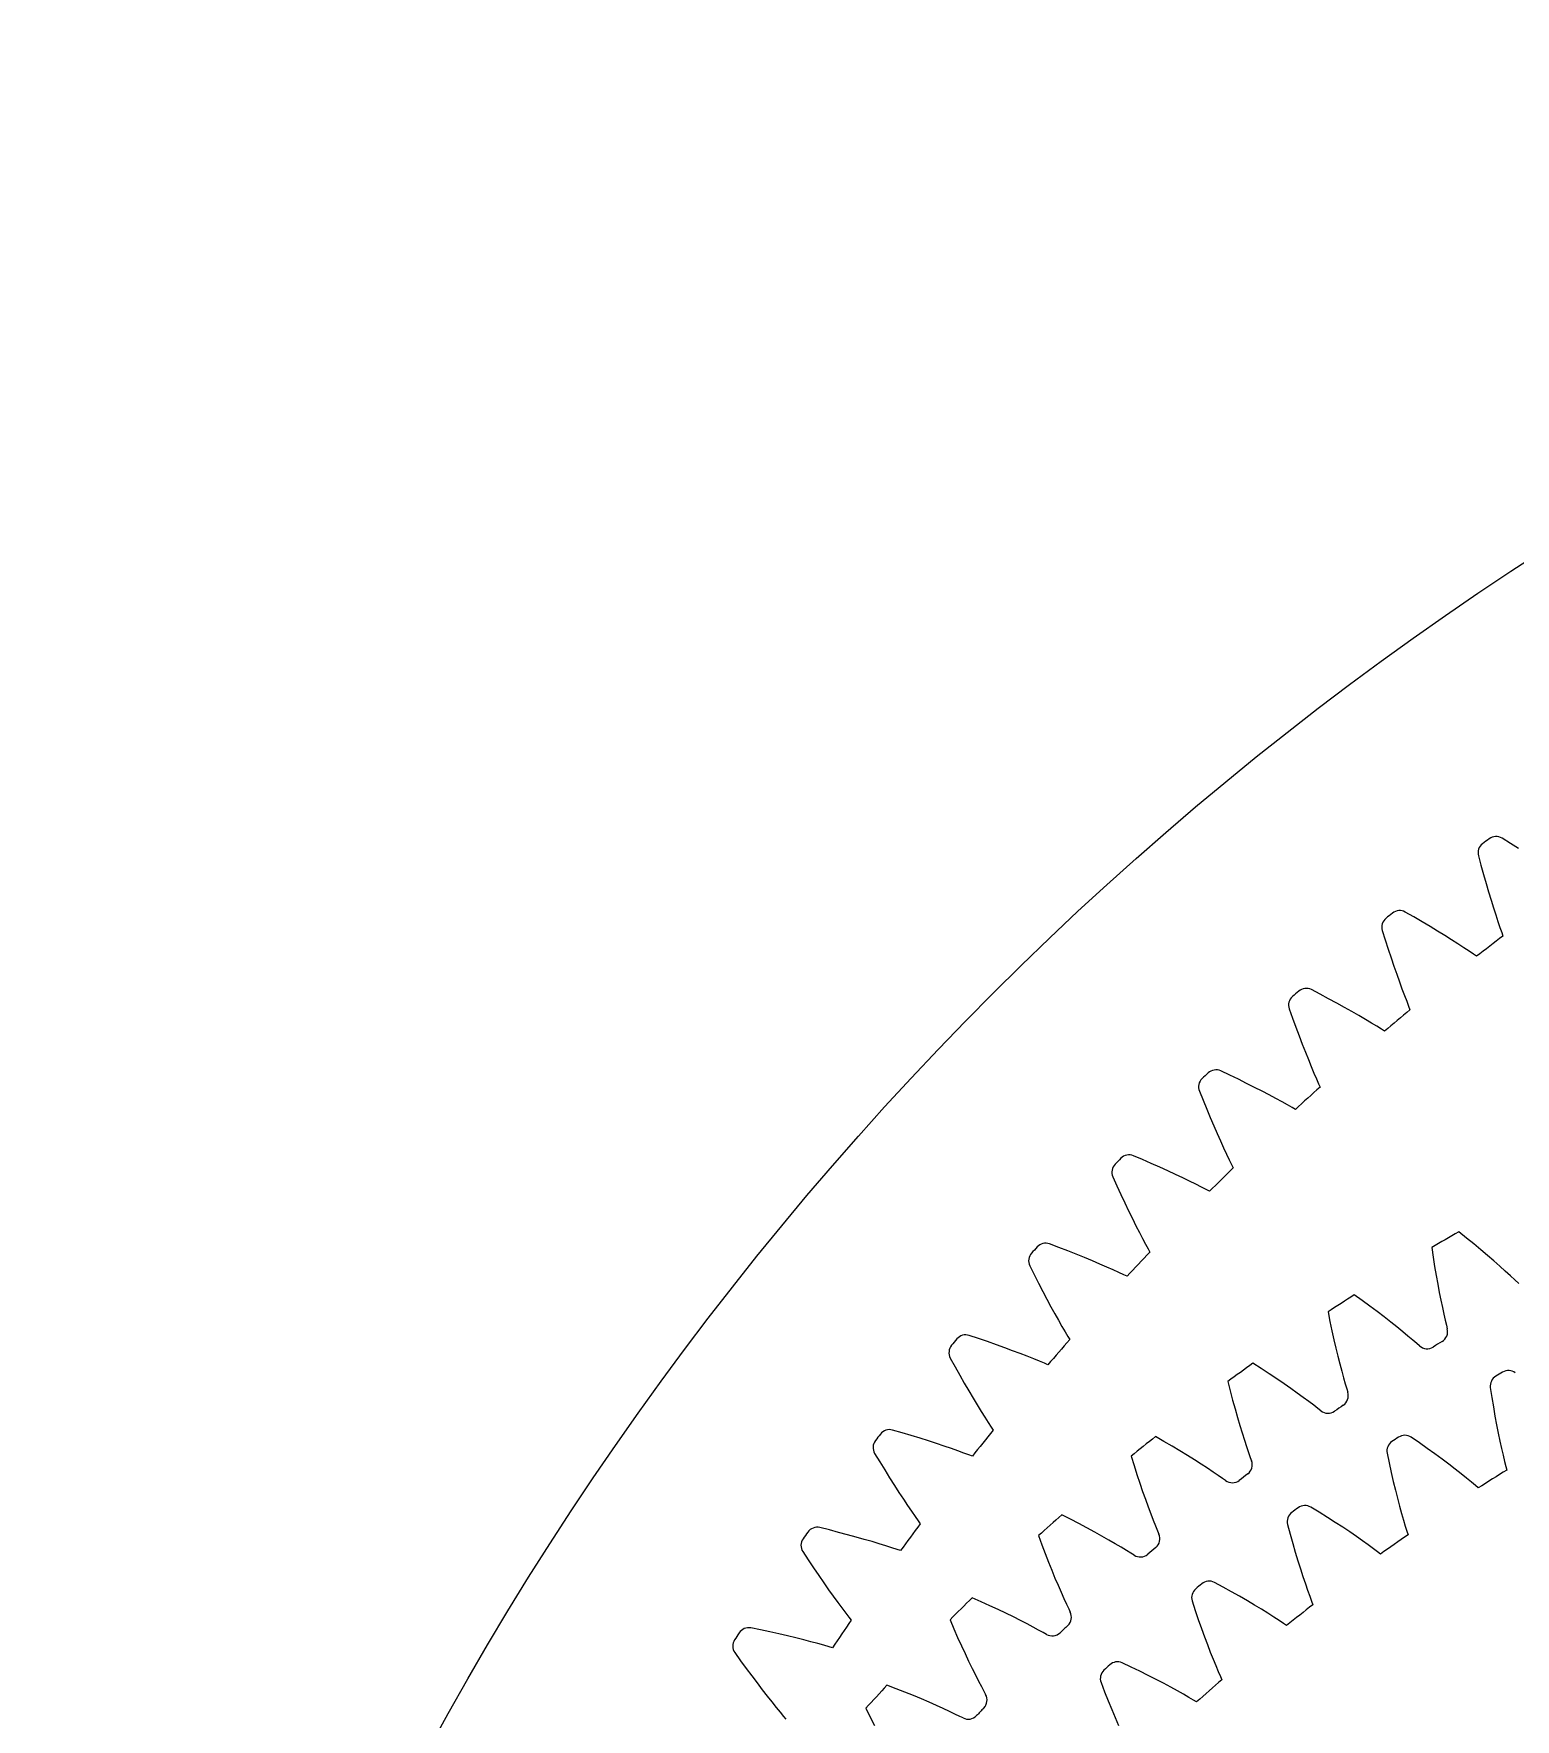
# Model space of a CAD drawing. Header units: millimetres. Extents: x -107 to 107, y -107 to 107.
# Drawn here: x -107.1 to -58.6, y 52 to 107.1 of the extents above; entities that cross this region are included whole.
import ezdxf

# ---------------------------------------------------------------- set-up
doc = ezdxf.new("R2010")
doc.units = ezdxf.units.MM

msp = doc.modelspace()

# ---------------------------------------------------------------- linework, layer by layer
at = {"layer": 'fixed_ring'}
for p, q in [((-58.805829, 80.608513), (-59.079426, 80.780944)), ((-58.541866, 80.439898), (-58.805829, 80.608513)), ((-59.854078, 80.208658), (-59.769656, 79.896471)), ((-59.769656, 79.896471), (-59.68605, 79.594614)), ((-59.68605, 79.594614), (-59.60293, 79.304213)), ((-59.60293, 79.304213), (-59.520748, 79.025988)), ((-59.520748, 79.025988), (-59.440041, 78.760841)), ((-61.96405, 78.206869), (-62.244286, 78.368287)), ((-59.440041, 78.760841), (-59.361461, 78.509947)), ((-59.361461, 78.509947), (-59.285835, 78.274902)), ((-59.285835, 78.274902), (-59.214275, 78.05801)), ((-62.995574, 77.765656), (-62.898807, 77.457072)), ((-61.693593, 78.048881), (-61.96405, 78.206869)), ((-61.434087, 77.894291), (-61.693593, 78.048881)), ((-61.186111, 77.74372), (-61.434087, 77.894291)), ((-60.950403, 77.597918), (-61.186111, 77.74372)), ((-59.214275, 78.05801), (-59.148418, 77.86294)), ((-59.148418, 77.86294), (-59.091139, 77.696678)), ((-59.091139, 77.696678), (-59.051472, 77.583334)), ((-62.898807, 77.457072), (-62.803267, 77.158777)), ((-62.803267, 77.158777), (-62.708667, 76.871911)), ((-60.727931, 77.457816), (-60.950403, 77.597918)), ((-60.520026, 77.324621), (-60.727931, 77.457816)), ((-60.328631, 77.199997), (-60.520026, 77.324621)), ((-60.156876, 77.086465), (-60.328631, 77.199997)), ((-62.708667, 76.871911), (-62.615489, 76.597172)), ((-62.615489, 76.597172), (-62.524304, 76.335443)), ((-60.010779, 76.98859), (-60.156876, 77.086465)), ((-59.91134, 76.921267), (-60.010779, 76.98859)), ((-62.524304, 76.335443), (-62.435811, 76.087872)), ((-62.435811, 76.087872), (-62.350901, 75.85602)), ((-65.024294, 75.681564), (-65.310726, 75.831713)), ((-64.747769, 75.534453), (-65.024294, 75.681564)), ((-64.482322, 75.390302), (-64.747769, 75.534453)), ((-62.350901, 75.85602), (-62.270774, 75.642144)), ((-62.270774, 75.642144), (-62.197214, 75.449846)), ((-66.037461, 75.199689), (-65.928503, 74.895196)), ((-64.228556, 75.249709), (-64.482322, 75.390302)), ((-63.987238, 75.113393), (-64.228556, 75.249709)), ((-63.759372, 74.982247), (-63.987238, 75.113393)), ((-63.546336, 74.857423), (-63.759372, 74.982247)), ((-62.197214, 75.449846), (-62.133371, 75.285993)), ((-62.133371, 75.285993), (-62.089228, 75.174316)), ((-65.928503, 74.895196), (-65.821179, 74.600936)), ((-65.821179, 74.600936), (-65.715249, 74.318057)), ((-63.350138, 74.740507), (-63.546336, 74.857423)), ((-63.174005, 74.633893), (-63.350138, 74.740507)), ((-63.024132, 74.541903), (-63.174005, 74.633893)), ((-62.922095, 74.478587), (-63.024132, 74.541903)), ((-65.715249, 74.318057), (-65.611221, 74.04724)), ((-65.611221, 74.04724), (-65.509703, 73.789344)), ((-65.509703, 73.789344), (-65.411438, 73.545487)), ((-65.411438, 73.545487), (-65.317377, 73.317193)), ((-65.317377, 73.317193), (-65.228811, 73.106672)), ((-67.981721, 73.03659), (-68.273896, 73.175233)), ((-67.699566, 72.90059), (-67.981721, 73.03659)), ((-67.428598, 72.767106), (-67.699566, 72.90059)), ((-67.169443, 72.636713), (-67.428598, 72.767106)), ((-65.228811, 73.106672), (-65.147664, 72.917451)), ((-65.147664, 72.917451), (-65.077356, 72.756266)), ((-65.077356, 72.756266), (-65.028809, 72.646431)), ((-68.974929, 72.514817), (-68.853951, 72.214897)), ((-68.853951, 72.214897), (-68.735013, 71.925136)), ((-66.922896, 72.510099), (-67.169443, 72.636713)), ((-66.689996, 72.388115), (-66.922896, 72.510099)), ((-66.472166, 72.271859), (-66.689996, 72.388115)), ((-66.271475, 72.162836), (-66.472166, 72.271859)), ((-68.735013, 71.925136), (-68.617921, 71.646692)), ((-68.617921, 71.646692), (-68.503209, 71.380225)), ((-66.091243, 72.063309), (-66.271475, 72.162836)), ((-65.937831, 71.97735), (-66.091243, 72.063309)), ((-65.833358, 71.918141), (-65.937831, 71.97735)), ((-68.503209, 71.380225), (-68.391518, 71.126568)), ((-68.391518, 71.126568), (-68.283636, 70.886811)), ((-68.283636, 70.886811), (-68.180573, 70.662437)), ((-68.180573, 70.662437), (-68.083707, 70.455604)), ((-70.831655, 70.276131), (-71.12911, 70.403048)), ((-70.544316, 70.151456), (-70.831655, 70.276131)), ((-70.268255, 70.02885), (-70.544316, 70.151456)), ((-70.004121, 69.908863), (-70.268255, 70.02885)), ((-68.083707, 70.455604), (-67.995102, 70.269758)), ((-67.995102, 70.269758), (-67.918442, 70.111495)), ((-67.918442, 70.111495), (-67.865566, 70.003678)), ((-71.803334, 69.715284), (-71.670528, 69.42041)), ((-69.752736, 69.792151), (-70.004121, 69.908863)), ((-69.51517, 69.679523), (-69.752736, 69.792151)), ((-69.292891, 69.572019), (-69.51517, 69.679523)), ((-69.088024, 69.471061), (-69.292891, 69.572019)), ((-68.903977, 69.378778), (-69.088024, 69.471061)), ((-71.670528, 69.42041), (-71.540164, 69.135607)), ((-71.540164, 69.135607), (-71.412094, 68.862039)), ((-68.747269, 69.298986), (-68.903977, 69.378778)), ((-68.640524, 69.243977), (-68.747269, 69.298986)), ((-71.412094, 68.862039), (-71.286879, 68.600343)), ((-71.286879, 68.600343), (-71.165192, 68.351327)), ((-71.165192, 68.351327), (-71.047863, 68.116048)), ((-71.047863, 68.116048), (-70.935961, 67.895949)), ((-70.935961, 67.895949), (-70.830949, 67.693131)), ((-73.569589, 67.404551), (-73.871855, 67.519542)), ((-73.277521, 67.291398), (-73.569589, 67.404551)), ((-72.996804, 67.179864), (-73.277521, 67.291398)), ((-70.830949, 67.693131), (-70.735025, 67.510954)), ((-70.735025, 67.510954), (-70.652134, 67.355864)), ((-70.652134, 67.355864), (-70.595014, 67.250235)), ((-74.518203, 66.805516), (-74.373779, 66.516156)), ((-72.728109, 67.070473), (-72.996804, 67.179864)), ((-72.472282, 66.963847), (-72.728109, 67.070473)), ((-72.230426, 66.860753), (-72.472282, 66.963847)), ((-72.004048, 66.762172), (-72.230426, 66.860753)), ((-71.79533, 66.669438), (-72.004048, 66.762172)), ((-71.607759, 66.584545), (-71.79533, 66.669438)), ((-74.373779, 66.516156), (-74.232195, 66.236761)), ((-74.232195, 66.236761), (-74.09335, 65.9685)), ((-71.448004, 66.511046), (-71.607759, 66.584545)), ((-71.339156, 66.460325), (-71.448004, 66.511046)), ((-74.09335, 65.9685), (-73.95783, 65.711989)), ((-73.95783, 65.711989), (-73.826339, 65.468008)), ((-73.826339, 65.468008), (-73.699749, 65.23758)), ((-73.699749, 65.23758), (-73.579186, 65.022104)), ((-73.579186, 65.022104), (-73.466193, 64.82362)), ((-76.191195, 64.42639), (-76.497794, 64.529273)), ((-73.466193, 64.82362), (-73.363102, 64.645402)), ((-73.363102, 64.645402), (-73.274111, 64.49373)), ((-73.274111, 64.49373), (-73.212836, 64.390455)), ((-75.894859, 64.324938), (-76.191195, 64.42639)), ((-75.60993, 64.224653), (-75.894859, 64.324938)), ((-75.337098, 64.126031), (-75.60993, 64.224653)), ((-75.077234, 64.02966), (-75.337098, 64.126031)), ((-74.831471, 63.936263), (-75.077234, 64.02966)), ((-74.601353, 63.846759), (-74.831471, 63.936263)), ((-77.115243, 63.790116), (-76.959429, 63.506726)), ((-76.959429, 63.506726), (-76.80685, 63.23318)), ((-74.389113, 63.762396), (-74.601353, 63.846759)), ((-74.198316, 63.685028), (-74.389113, 63.762396)), ((-74.035764, 63.617939), (-74.198316, 63.685028)), ((-73.924986, 63.571585), (-74.035764, 63.617939)), ((-76.80685, 63.23318), (-76.657449, 62.970652)), ((-76.657449, 62.970652), (-76.511839, 62.719731)), ((-76.511839, 62.719731), (-76.370752, 62.481171)), ((-76.370752, 62.481171), (-76.235101, 62.255958)), ((-76.235101, 62.255958), (-76.106066, 62.045445)), ((-76.106066, 62.045445), (-75.985272, 61.851611)), ((-75.985272, 61.851611), (-75.875177, 61.677632)), ((-78.692326, 61.346358), (-79.002773, 61.436971)), ((-78.392192, 61.256767), (-78.692326, 61.346358)), ((-78.103501, 61.167889), (-78.392192, 61.256767)), ((-77.826964, 61.080192), (-78.103501, 61.167889)), ((-75.875177, 61.677632), (-75.780226, 61.529618)), ((-75.780226, 61.529618), (-75.714894, 61.42886)), ((-79.590348, 60.67385), (-79.423391, 60.396878)), ((-77.563474, 60.994229), (-77.826964, 61.080192)), ((-77.314192, 60.910676), (-77.563474, 60.994229)), ((-77.080698, 60.830392), (-77.314192, 60.910676)), ((-76.865271, 60.754534), (-77.080698, 60.830392)), ((-76.671549, 60.684812), (-76.865271, 60.754534)), ((-76.506459, 60.624238), (-76.671549, 60.684812)), ((-76.393926, 60.582325), (-76.506459, 60.624238)), ((-79.423391, 60.396878), (-79.260057, 60.129615)), ((-79.260057, 60.129615), (-79.100338, 59.873234)), ((-79.100338, 59.873234), (-78.944866, 59.628301)), ((-78.944866, 59.628301), (-78.794406, 59.395538)), ((-78.794406, 59.395538), (-78.649909, 59.175896)), ((-78.649909, 59.175896), (-78.512607, 58.97068)), ((-78.512607, 58.97068), (-78.384202, 58.781801)), ((-78.384202, 58.781801), (-78.267278, 58.612337)), ((-78.267278, 58.612337), (-78.166517, 58.468215)), ((-78.166517, 58.468215), (-78.097231, 58.370134)), ((-81.06903, 58.169325), (-81.382833, 58.247523)), ((-80.76557, 58.091737), (-81.06903, 58.169325)), ((-80.473574, 58.014407), (-80.76557, 58.091737)), ((-80.193769, 57.937773), (-80.473574, 58.014407)), ((-79.92707, 57.862353), (-80.193769, 57.937773)), ((-79.674664, 57.788777), (-79.92707, 57.862353)), ((-81.939605, 57.461646), (-81.761768, 57.191531)), ((-79.438162, 57.717839), (-79.674664, 57.788777)), ((-79.21989, 57.650606), (-79.438162, 57.717839)), ((-79.023549, 57.588641), (-79.21989, 57.650606)), ((-78.856181, 57.534679), (-79.023549, 57.588641)), ((-78.742071, 57.497272), (-78.856181, 57.534679)), ((-81.761768, 57.191531), (-81.587938, 56.930973)), ((-81.587938, 56.930973), (-81.418152, 56.681144)), ((-81.418152, 56.681144), (-81.253066, 56.442586)), ((-81.253066, 56.442586), (-81.093471, 56.215989)), ((-81.093471, 56.215989), (-80.940355, 56.002265)), ((-80.940355, 56.002265), (-80.795003, 55.80267)), ((-80.795003, 55.80267), (-80.659191, 55.619045)), ((-80.659191, 55.619045), (-80.535622, 55.454363)), ((-80.535622, 55.454363), (-80.429211, 55.314361)), ((-80.429211, 55.314361), (-80.35608, 55.219113)), ((-83.317546, 54.900314), (-83.63421, 54.965975)), ((-83.011242, 54.834852), (-83.317546, 54.900314)), ((-82.716402, 54.769192), (-83.011242, 54.834852)), ((-82.433772, 54.703743), (-82.716402, 54.769192)), ((-82.164285, 54.638985), (-82.433772, 54.703743)), ((-81.909153, 54.575502), (-82.164285, 54.638985)), ((-81.670018, 54.514023), (-81.909153, 54.575502)), ((-84.159298, 54.158583), (-83.970863, 53.895752)), ((-81.449246, 54.45552), (-81.670018, 54.514023)), ((-81.250596, 54.40141), (-81.449246, 54.45552)), ((-81.081215, 54.354145), (-81.250596, 54.40141)), ((-80.965708, 54.321305), (-81.081215, 54.354145)), ((-83.970863, 53.895752), (-83.786811, 53.642311)), ((-83.786811, 53.642311), (-83.607227, 53.39943)), ((-83.607227, 53.39943), (-83.432787, 53.167623)), ((-83.432787, 53.167623), (-83.26431, 52.947551)), ((-83.26431, 52.947551), (-83.102819, 52.740083)), ((-83.102819, 52.740083), (-82.949646, 52.546425)), ((-82.949646, 52.546425), (-82.806641, 52.368345)), ((-82.806641, 52.368345), (-82.676622, 52.208705)), ((-82.676622, 52.208705), (-82.564729, 52.073044)), ((-82.564729, 52.073044), (-82.48787, 51.980778))]:
    msp.add_line(p, q, dxfattribs=at)
for centre, radius, start, end in [((-59.490784, 80.301622), 0.375, 126.532587, 194.353499), ((0, 0), 100.3125, 126.378805, 126.532587), ((-59.27504, 80.461007), 0.375, 58.557893, 126.378805), ((0, 0), 100.3125, 128.657286, 128.811068), ((-62.427026, 78.040825), 0.375, 60.836374, 128.657286), ((-62.636263, 77.872989), 0.375, 128.811068, 196.63198), ((0, 0), 97.5, 127.27607, 127.913803), ((-65.682701, 75.321223), 0.375, 131.089549, 198.910462), ((0, 0), 100.3125, 130.935767, 131.089549), ((-65.480302, 75.497245), 0.375, 63.114855, 130.935767), ((0, 0), 97.5, 129.554551, 130.192284), ((-68.625282, 72.650359), 0.375, 133.36803, 201.188943), ((0, 0), 100.3125, 133.214248, 133.36803), ((-68.430041, 72.834288), 0.375, 65.393336, 133.214248), ((0, 0), 97.5, 131.833032, 132.470765), ((-71.459352, 69.864619), 0.375, 135.646511, 203.467424), ((0, 0), 100.3125, 135.492729, 135.646511), ((-71.271577, 70.056165), 0.375, 67.671817, 135.492729), ((0, 0), 97.5, 134.111513, 134.749246), ((0, 0), 100.3125, 137.77121, 137.924992), ((-74.000419, 67.167269), 0.375, 69.950298, 137.77121), ((0, 0), 97.5, 136.389994, 137.027727), ((-74.180429, 66.968409), 0.375, 137.924992, 205.745905), ((-76.61225, 64.172167), 0.375, 72.228779, 140.049691), ((-76.784213, 63.966308), 0.375, 140.203473, 208.024386), ((0, 0), 100.3125, 140.049691, 140.203473), ((0, 0), 97.5, 138.668475, 139.306208), ((0, 0), 100.3125, 142.328172, 142.481954), ((-79.102942, 61.075596), 0.375, 74.50726, 142.328172), ((0, 0), 97.5, 140.946957, 141.584689), ((-79.266584, 60.863064), 0.375, 142.481954, 210.302867), ((-81.623619, 57.663582), 0.375, 144.760436, 212.581348), ((0, 0), 100.3125, 144.606653, 144.760436), ((-81.468556, 57.882453), 0.375, 76.785741, 144.606653), ((0, 0), 97.5, 143.225438, 143.86317), ((0, 0), 97.5, 145.503919, 146.141651), ((-83.85159, 54.372922), 0.375, 147.038917, 214.859829), ((0, 0), 100.3125, 146.885134, 147.038917), ((-83.705351, 54.597785), 0.375, 79.064222, 146.885134)]:
    msp.add_arc(centre, radius, start, end, dxfattribs=at)
at = {"layer": 'outer'}
msp.add_circle((0, 0), 107.079107, dxfattribs=at)
at = {"layer": 'thin_ring_external'}
for p, q in [((-60.245201, 67.712689), (-60.496338, 67.911029)), ((-61.377007, 67.402574), (-61.330809, 67.085914)), ((-60.004508, 67.518314), (-60.245201, 67.712689)), ((-59.774599, 67.328518), (-60.004508, 67.518314)), ((-59.555905, 67.144027), (-59.774599, 67.328518)), ((-61.330809, 67.085914), (-61.282822, 66.780279)), ((-61.282822, 66.780279), (-61.233408, 66.486274)), ((-59.348984, 66.965718), (-59.555905, 67.144027)), ((-59.154582, 66.794684), (-59.348984, 66.965718)), ((-58.97374, 66.632353), (-59.154582, 66.794684)), ((-61.233408, 66.486274), (-61.182981, 66.204635)), ((-61.182981, 66.204635), (-61.132021, 65.936281)), ((-58.808007, 66.480699), (-58.97374, 66.632353)), ((-58.659922, 66.342732), (-58.808007, 66.480699)), ((-58.534461, 66.223931), (-58.659922, 66.342732)), ((-63.6526, 65.665157), (-63.913536, 65.850415)), ((-63.402295, 65.483325), (-63.6526, 65.665157)), ((-61.132021, 65.936281), (-61.081102, 65.682408)), ((-61.081102, 65.682408), (-61.030941, 65.444628)), ((-64.767095, 65.297656), (-64.704787, 64.983767)), ((-63.162995, 65.305516), (-63.402295, 65.483325)), ((-62.935166, 65.132432), (-63.162995, 65.305516)), ((-62.719411, 64.964921), (-62.935166, 65.132432)), ((-61.030941, 65.444628), (-60.982471, 65.225272)), ((-60.982471, 65.225272), (-60.93703, 65.028043)), ((-60.93703, 65.028043), (-60.896876, 64.85999)), ((-64.704787, 64.983767), (-64.641257, 64.680982)), ((-64.641257, 64.680982), (-64.576896, 64.389883)), ((-62.516529, 64.804037), (-62.719411, 64.964921)), ((-62.327635, 64.651152), (-62.516529, 64.804037)), ((-62.154374, 64.508158), (-62.327635, 64.651152)), ((-61.999438, 64.377932), (-62.154374, 64.508158)), ((-60.896876, 64.85999), (-60.870356, 64.744476)), ((-64.576896, 64.389883), (-64.512154, 64.111186)), ((-64.512154, 64.111186), (-64.447558, 63.845784)), ((-61.868074, 64.265692), (-61.999438, 64.377932)), ((-61.777287, 64.189503), (-61.868074, 64.265692)), ((-66.951005, 63.446311), (-67.22106, 63.618004)), ((-66.691743, 63.277498), (-66.951005, 63.446311)), ((-64.447558, 63.845784), (-64.383743, 63.594842)), ((-64.383743, 63.594842), (-64.321506, 63.359934)), ((-68.045282, 63.022383), (-67.967028, 62.712085)), ((-66.443676, 63.112139), (-66.691743, 63.277498)), ((-66.207306, 62.950914), (-66.443676, 63.112139)), ((-65.983279, 62.794638), (-66.207306, 62.950914)), ((-64.321506, 63.359934), (-64.261898, 63.143339)), ((-64.261898, 63.143339), (-64.206446, 62.948687)), ((-64.206446, 62.948687), (-64.157764, 62.782904)), ((-67.967028, 62.712085), (-67.88812, 62.412939)), ((-67.88812, 62.412939), (-67.808979, 62.125506)), ((-65.772448, 62.644323), (-65.983279, 62.794638)), ((-65.575993, 62.501282), (-65.772448, 62.644323)), ((-65.395657, 62.367322), (-65.575993, 62.501282)), ((-65.234273, 62.245177), (-65.395657, 62.367322)), ((-64.157764, 62.782904), (-64.12538, 62.668894)), ((-67.808979, 62.125506), (-67.730091, 61.850478)), ((-67.730091, 61.850478), (-67.652028, 61.588721)), ((-65.097349, 62.139791), (-65.234273, 62.245177)), ((-65.002791, 62.068337), (-65.097349, 62.139791)), ((-70.131812, 61.061942), (-70.410282, 61.219621)), ((-67.652028, 61.588721), (-67.575483, 61.341364)), ((-67.575483, 61.341364), (-67.501332, 61.109941)), ((-69.864268, 60.906586), (-70.131812, 61.061942)), ((-69.608082, 60.75411), (-69.864268, 60.906586)), ((-69.363788, 60.605165), (-69.608082, 60.75411)), ((-67.501332, 61.109941), (-67.430744, 60.896672)), ((-67.430744, 60.896672), (-67.365425, 60.705105)), ((-67.365425, 60.705105), (-67.308341, 60.542024)), ((-71.203015, 60.582692), (-71.10902, 60.276794)), ((-71.10902, 60.276794), (-71.01494, 59.982067)), ((-69.132074, 60.460531), (-69.363788, 60.605165)), ((-68.913842, 60.321177), (-69.132074, 60.460531)), ((-68.71034, 60.188354), (-68.913842, 60.321177)), ((-68.523399, 60.063777), (-68.71034, 60.188354)), ((-68.355989, 59.950031), (-68.523399, 60.063777)), ((-67.308341, 60.542024), (-67.270178, 60.429817)), ((-71.01494, 59.982067), (-70.921226, 59.699051)), ((-70.921226, 59.699051), (-70.828398, 59.428409)), ((-68.213863, 59.851774), (-68.355989, 59.950031)), ((-68.11578, 59.785242), (-68.213863, 59.851774)), ((-70.828398, 59.428409), (-70.737071, 59.17098)), ((-70.737071, 59.17098), (-70.647996, 58.927854)), ((-73.186723, 58.518268), (-73.472881, 58.661523)), ((-72.911596, 58.376776), (-73.186723, 58.518268)), ((-70.647996, 58.927854), (-70.562125, 58.700519)), ((-70.562125, 58.700519), (-70.480739, 58.491132)), ((-70.480739, 58.491132), (-70.405724, 58.303151)), ((-74.232058, 57.984947), (-74.122566, 57.684248)), ((-72.647957, 58.23758), (-72.911596, 58.376776)), ((-72.396378, 58.101303), (-72.647957, 58.23758)), ((-72.157581, 57.968689), (-72.396378, 58.101303)), ((-71.932518, 57.840661), (-72.157581, 57.968689)), ((-70.405724, 58.303151), (-70.340388, 58.143197)), ((-70.340388, 58.143197), (-70.296544, 58.033085)), ((-74.122566, 57.684248), (-74.01356, 57.394709)), ((-74.01356, 57.394709), (-73.905517, 57.116847)), ((-71.722499, 57.718402), (-71.932518, 57.840661)), ((-71.529441, 57.603532), (-71.722499, 57.718402)), ((-71.356441, 57.498483), (-71.529441, 57.603532)), ((-71.209484, 57.407611), (-71.356441, 57.498483)), ((-71.108131, 57.346174), (-71.209484, 57.407611)), ((-73.905517, 57.116847), (-73.798991, 56.851299)), ((-73.798991, 56.851299), (-73.694639, 56.598868)), ((-73.694639, 56.598868), (-73.593266, 56.360608)), ((-73.593266, 56.360608), (-73.495899, 56.137954)), ((-76.107768, 55.821928), (-76.400867, 55.950384)), ((-75.825774, 55.694668), (-76.107768, 55.821928)), ((-75.555372, 55.569115), (-75.825774, 55.694668)), ((-73.495899, 56.137954), (-73.403927, 55.932996)), ((-73.403927, 55.932996), (-73.319412, 55.74909)), ((-73.319412, 55.74909), (-73.245993, 55.592681)), ((-77.124507, 55.235927), (-76.999804, 54.941211)), ((-75.297163, 55.445861), (-75.555372, 55.569115)), ((-75.051905, 55.325614), (-75.297163, 55.445861)), ((-74.820599, 55.209244), (-75.051905, 55.325614)), ((-74.604612, 55.097869), (-74.820599, 55.209244)), ((-73.245993, 55.592681), (-73.196585, 55.484951)), ((-76.999804, 54.941211), (-76.876156, 54.657615)), ((-76.876156, 54.657615), (-76.754067, 54.385632)), ((-74.40594, 54.993006), (-74.604612, 55.097869)), ((-74.227802, 54.896928), (-74.40594, 54.993006)), ((-74.076396, 54.813678), (-74.227802, 54.896928)), ((-73.972039, 54.757496), (-74.076396, 54.813678)), ((-76.754067, 54.385632), (-76.63412, 54.12587)), ((-76.63412, 54.12587), (-76.517015, 53.879097)), ((-76.517015, 53.879097), (-76.403608, 53.646323)), ((-76.403608, 53.646323), (-76.295, 53.428931)), ((-78.887325, 52.979954), (-79.186601, 53.093277)), ((-78.599201, 52.867259), (-78.887325, 52.979954)), ((-76.295, 53.428931), (-76.192683, 53.228937)), ((-76.192683, 53.228937), (-76.098887, 53.049586)), ((-76.098887, 53.049586), (-76.017578, 52.89713)), ((-76.017578, 52.89713), (-75.962734, 52.792063)), ((-78.322741, 52.755677), (-78.599201, 52.867259)), ((-78.058575, 52.645768), (-78.322741, 52.755677)), ((-77.807498, 52.538201), (-78.058575, 52.645768)), ((-77.570551, 52.433793), (-77.807498, 52.538201)), ((-77.349159, 52.333591), (-77.570551, 52.433793)), ((-79.872816, 52.342802), (-79.733228, 52.054838)), ((-79.733228, 52.054838), (-79.595261, 51.777926)), ((-77.145392, 52.23901), (-77.349159, 52.333591)), ((-76.962581, 52.152152), (-77.145392, 52.23901)), ((-76.807122, 52.076743), (-76.962581, 52.152152)), ((-76.700032, 52.025963), (-76.807122, 52.076743))]:
    msp.add_line(p, q, dxfattribs=at)
for centre, radius, start, end in [((-21.875, 0), 78.125, 119.627104, 120.372896), ((-21.875, 0), 78.125, 122.553933, 123.299726), ((-61.23309, 64.64935), 0.375, 301.332774, 14.694734), ((-61.527494, 64.469197), 0.375, 228.232095, 301.594055), ((-21.875, 0), 75.3125, 121.332774, 121.594055), ((-21.875, 0), 78.125, 125.480762, 126.226555), ((-64.482784, 62.555371), 0.375, 304.259603, 17.621564), ((-64.767605, 62.360421), 0.375, 231.158924, 304.520884), ((-21.875, 0), 75.3125, 124.259603, 124.520884), ((-21.875, 0), 78.125, 128.407592, 129.153384), ((-67.621319, 60.298192), 0.375, 307.186433, 20.548393), ((-67.895814, 60.088953), 0.375, 234.085753, 307.447714), ((-21.875, 0), 75.3125, 127.186433, 127.447714), ((-21.875, 0), 78.125, 131.334421, 132.080213), ((-70.640507, 57.883703), 0.375, 310.113262, 23.475222), ((-70.903961, 57.66072), 0.375, 237.012583, 310.374543), ((-21.875, 0), 75.3125, 130.113262, 130.374543), ((-21.875, 0), 78.125, 134.26125, 135.007043), ((-73.532471, 55.318201), 0.375, 313.040091, 26.402051), ((-73.784196, 55.082057), 0.375, 239.939412, 313.301372), ((-21.875, 0), 75.3125, 133.040091, 133.301372), ((-21.875, 0), 78.125, 137.188079, 137.933872), ((-21.875, 0), 75.3125, 135.966921, 136.228201), ((-76.289667, 52.60838), 0.375, 315.966921, 29.328881), ((-76.529006, 52.359692), 0.375, 242.866241, 316.228201)]:
    msp.add_arc(centre, radius, start, end, dxfattribs=at)
at = {"layer": 'thin_ring_internal'}
for p, q in [((-59.462891, 62.823273), (-59.413575, 62.501698)), ((-59.413575, 62.501698), (-59.363251, 62.190897)), ((-59.363251, 62.190897), (-59.311305, 61.892071)), ((-59.311305, 61.892071), (-59.258181, 61.605961)), ((-61.780719, 61.017543), (-62.048691, 61.202024)), ((-59.258181, 61.605961), (-59.204392, 61.333491)), ((-59.204392, 61.333491), (-59.150556, 61.075858)), ((-62.837532, 60.676883), (-62.770729, 60.358481)), ((-61.522884, 60.836846), (-61.780719, 61.017543)), ((-61.276535, 60.659908), (-61.522884, 60.836846)), ((-61.042144, 60.487449), (-61.276535, 60.659908)), ((-59.150556, 61.075858), (-59.097436, 60.834687)), ((-59.097436, 60.834687), (-59.046035, 60.612318)), ((-59.046035, 60.612318), (-58.997784, 60.412482)), ((-62.770729, 60.358481), (-62.703507, 60.050892)), ((-60.820321, 60.320333), (-61.042144, 60.487449)), ((-60.611874, 60.159639), (-60.820321, 60.320333)), ((-60.417931, 60.00676), (-60.611874, 60.159639)), ((-58.997784, 60.412482), (-58.9551, 60.242289)), ((-58.9551, 60.242289), (-58.925156, 60.126338)), ((-62.703507, 60.050892), (-62.63532, 59.755349)), ((-62.63532, 59.755349), (-62.566651, 59.472567)), ((-60.240165, 59.86362), (-60.417931, 60.00676)), ((-60.081309, 59.733132), (-60.240165, 59.86362)), ((-59.946709, 59.620568), (-60.081309, 59.733132)), ((-59.855385, 59.543102), (-59.946709, 59.620568)), ((-62.566651, 59.472567), (-62.498063, 59.20344)), ((-62.498063, 59.20344), (-62.430238, 58.949132)), ((-65.053292, 58.747272), (-65.330939, 58.916844)), ((-64.785974, 58.580926), (-65.053292, 58.747272)), ((-64.53033, 58.417705), (-64.785974, 58.580926)), ((-64.286871, 58.258302), (-64.53033, 58.417705)), ((-62.430238, 58.949132), (-62.364027, 58.711221)), ((-62.364027, 58.711221), (-62.300559, 58.491991)), ((-62.300559, 58.491991), (-62.241468, 58.295089)), ((-66.089925, 58.349409), (-66.005834, 58.035131)), ((-66.005834, 58.035131), (-65.921915, 57.731671)), ((-64.056253, 58.10355), (-64.286871, 58.258302)), ((-63.839341, 57.954478), (-64.056253, 58.10355)), ((-63.63734, 57.812419), (-63.839341, 57.954478)), ((-62.241468, 58.295089), (-62.189554, 58.12748)), ((-62.189554, 58.12748), (-62.153322, 58.013338)), ((-65.921915, 57.731671), (-65.83769, 57.440293)), ((-65.83769, 57.440293), (-65.753681, 57.161683)), ((-63.452022, 57.6792), (-63.63734, 57.812419)), ((-63.286277, 57.557582), (-63.452022, 57.6792)), ((-63.145731, 57.452536), (-63.286277, 57.557582)), ((-63.050312, 57.380173), (-63.145731, 57.452536)), ((-65.753681, 57.161683), (-65.670499, 56.896703)), ((-65.670499, 56.896703), (-65.588887, 56.646479)), ((-68.197004, 56.301677), (-68.483496, 56.455834)), ((-67.921001, 56.150177), (-68.197004, 56.301677)), ((-65.588887, 56.646479), (-65.509783, 56.412539)), ((-65.509783, 56.412539), (-65.434438, 56.197102)), ((-69.210363, 55.847798), (-69.109235, 55.538581)), ((-67.656825, 56.00116), (-67.921001, 56.150177)), ((-67.405025, 55.855291), (-67.656825, 56.00116)), ((-67.166299, 55.713363), (-67.405025, 55.855291)), ((-66.941571, 55.576359), (-67.166299, 55.713363)), ((-65.434438, 56.197102), (-65.364683, 56.00372)), ((-65.364683, 56.00372), (-65.303692, 55.839196)), ((-65.303692, 55.839196), (-65.261282, 55.727203)), ((-69.109235, 55.538581), (-69.008869, 55.240157)), ((-69.008869, 55.240157), (-68.908859, 54.953813)), ((-66.732113, 55.445543), (-66.941571, 55.576359)), ((-66.539797, 55.322643), (-66.732113, 55.445543)), ((-66.367657, 55.210258), (-66.539797, 55.322643)), ((-66.221585, 55.113044), (-66.367657, 55.210258)), ((-66.122357, 55.045999), (-66.221585, 55.113044)), ((-68.908859, 54.953813), (-68.80976, 54.680206)), ((-68.80976, 54.680206), (-68.712232, 54.420165)), ((-68.712232, 54.420165), (-68.617077, 54.17477)), ((-68.617077, 54.17477), (-68.525316, 53.945499)), ((-71.202473, 53.688056), (-71.496956, 53.826338)), ((-70.918608, 53.551854), (-71.202473, 53.688056)), ((-70.646689, 53.417486), (-70.918608, 53.551854)), ((-68.525316, 53.945499), (-68.438319, 53.734498)), ((-68.438319, 53.734498), (-68.358107, 53.545214)), ((-68.358107, 53.545214), (-68.288223, 53.384266)), ((-72.189534, 53.179515), (-72.071671, 52.876282)), ((-70.387298, 53.285585), (-70.646689, 53.417486)), ((-70.141179, 53.156905), (-70.387298, 53.285585)), ((-69.909304, 53.032378), (-70.141179, 53.156905)), ((-69.693015, 52.913196), (-69.909304, 53.032378)), ((-69.494274, 52.800981), (-69.693015, 52.913196)), ((-68.288223, 53.384266), (-68.23976, 53.274756)), ((-72.071671, 52.876282), (-71.955158, 52.583784)), ((-71.955158, 52.583784), (-71.83966, 52.303329)), ((-69.316254, 52.698164), (-69.494274, 52.800981)), ((-69.165091, 52.609072), (-69.316254, 52.698164)), ((-69.06235, 52.547546), (-69.165091, 52.609072)), ((-71.83966, 52.303329), (-71.725767, 52.035542)), ((-71.725767, 52.035542), (-71.614184, 51.781214))]:
    msp.add_line(p, q, dxfattribs=at)
for centre, radius, start, end in [((-58.870424, 63.003711), 0.375, 53.344869, 120.421216), ((-59.091271, 62.873508), 0.375, 120.622263, 187.698609), ((-21.875, 0), 73.4375, 120.421216, 120.622263), ((-21.875, 0), 73.4375, 123.55165, 123.752697), ((-62.255802, 60.889406), 0.375, 56.475304, 123.55165), ((-62.46921, 60.747337), 0.375, 123.752697, 190.829044), ((-21.875, 0), 70.625, 121.641587, 122.532326), ((-65.520669, 58.593383), 0.375, 59.605739, 126.682085), ((-65.726, 58.439873), 0.375, 126.883132, 193.959479), ((-21.875, 0), 73.4375, 126.682085, 126.883132), ((-21.875, 0), 70.625, 124.772022, 125.662761), ((-68.851921, 55.958), 0.375, 130.013567, 197.089913), ((-21.875, 0), 73.4375, 129.81252, 130.013567), ((-68.65528, 56.122494), 0.375, 62.736174, 129.81252), ((-21.875, 0), 70.625, 127.902457, 128.793195), ((-71.837645, 53.309127), 0.375, 133.144002, 200.220348), ((-21.875, 0), 73.4375, 132.942955, 133.144002), ((-71.65028, 53.484114), 0.375, 65.866608, 132.942955), ((-21.875, 0), 70.625, 131.032892, 131.92363)]:
    msp.add_arc(centre, radius, start, end, dxfattribs=at)

doc.saveas('drawing.dxf')
